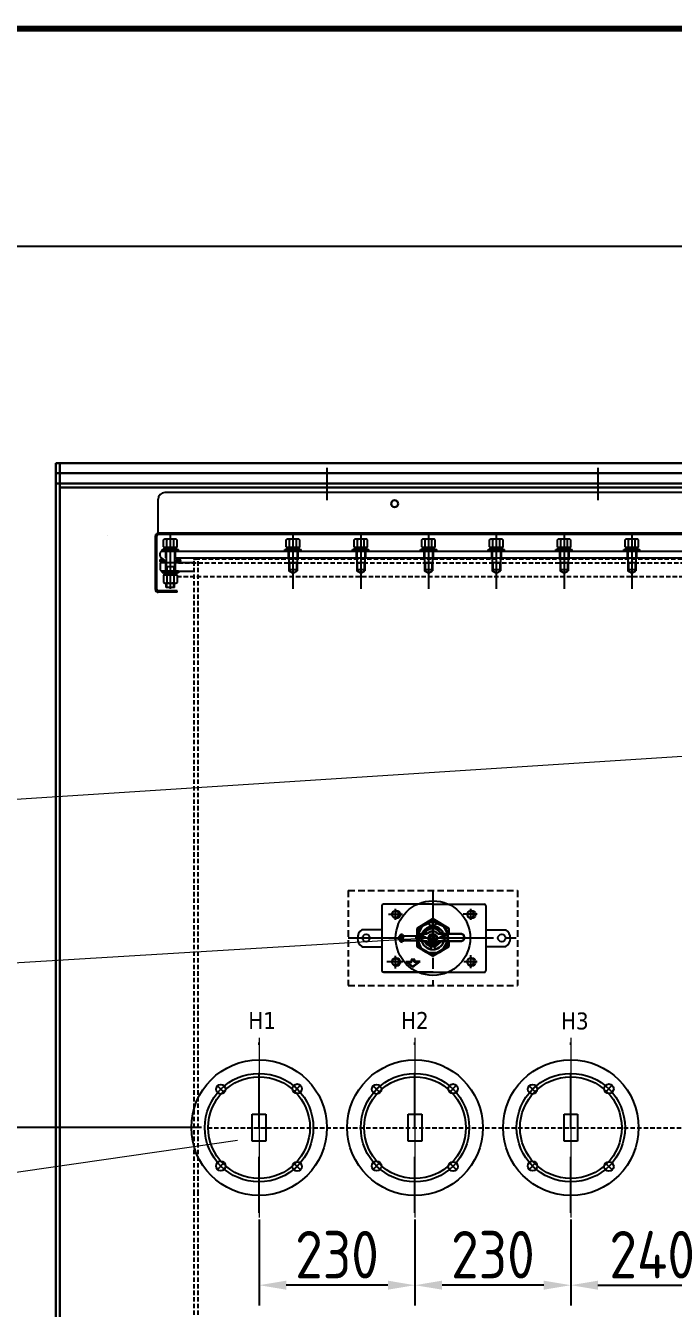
# Model space of a CAD drawing. Header units: millimetres. Extents: x 45841 to 102963, y -329287 to -163666.
# Drawn here: x 47617 to 48572, y -165800 to -163909 of the extents above; entities that cross this region are included whole.
import ezdxf
from ezdxf.enums import TextEntityAlignment as Align

# ---------------------------------------------------------------- set-up
doc = ezdxf.new("R2010")
doc.units = ezdxf.units.MM
doc.header["$LTSCALE"] = 13
for name, pattern in [('4 点画线', [9, 6.25, -1.25, 0.25, -1.25]), ('CENTER', [50.8, 31.75, -6.35, 6.35, -6.35]), ('CENTER2', [1.125, 0.75, -0.125, 0.125, -0.125]), ('CENTERX2', [101.6, 63.5, -12.7, 12.7, -12.7]), ('DASHED', [0.75, 0.5, -0.25]), ('HIDDEN', [9.525, 6.35, -3.175])]:
    doc.linetypes.add(name, pattern=pattern)
doc.layers.get('0').update_dxf_attribs({"color": 1, "linetype": 'CENTER'})
for name, color, linetype in [('1', 4, 'Continuous'), ('10', 1, 'Continuous'), ('2', 3, 'Continuous'), ('3中心线层', 1, 'CENTER'), ('4', 2, 'HIDDEN'), ('4虚线层', 6, 'DASHED'), ('粗实线', 4, 'Continuous')]:
    doc.layers.add(name, color=color, linetype=linetype)
doc.layers.add('标注、文本', color=3, linetype='Continuous', lineweight=25)
doc.layers.add('铁心', color=3, linetype='Continuous', lineweight=0)
doc.styles.get("Standard").update_dxf_attribs({"font": 'gbenor.shx', "bigfont": 'gbcbig.shx'})
doc.styles.add('Tahoma$001', font='tahoma.ttf', dxfattribs={"height": 2.159784})
doc.dimstyles.new('1-15', dxfattribs={"dimscale": 20, "dimtxt": 3.5, "dimasz": 2, "dimexe": 1.5, "dimexo": 0.5, "dimgap": 0.5, "dimtad": 1, "dimtoh": 1, "dimdec": 1, "dimdsep": 46, "dimtxsty": 'Standard', "dimcen": 2.5, "dimclrd": 3, "dimclre": 3, "dimclrt": 3, "dimadec": 0, "dimazin": 2, "dimtfac": 1, "dimtdec": 1, "dimtmove": 0, "dimatfit": 2, "dimfxl": 1, "dimarcsym": 0})

# ---------------------------------------------------------------- blocks, each defined once
blk = doc.blocks.new('A$C4F5479C4')
at = {"layer": '1', "color": 1, "linetype": 'CENTERX2', "lineweight": -3, "ltscale": 0.1}
for p, q in [((125, 140), (125, 0)), ((59.5, 105), (80.2, 105)), ((69.5, 113.2), (69.5, 96.5)), ((190.5, 105), (169.8, 105)), ((180.5, 113.2), (180.5, 96.5)), ((0, 70), (250, 70)), ((69.5, 43.9), (69.5, 24.8)), ((180.5, 44.6), (180.5, 25.4)), ((80.9, 35), (57.2, 35)), ((190.5, 35), (170.7, 35))]:
    blk.add_line(p, q, dxfattribs=at)
at = {"layer": '4虚线层', "ltscale": 1.5}
for p, q in [((0, 140), (250, 140)), ((0, 140), (0, 0)), ((250, 140), (250, 0)), ((0, 0), (250, 0))]:
    blk.add_line(p, q, dxfattribs=at)
at = {"layer": '粗实线'}
for centre in [(69.5, 105), (180.5, 105), (69.5, 35), (180.5, 35)]:
    blk.add_circle(centre, 5, dxfattribs=at)
at = {"layer": '粗实线', "lineweight": 30}
for centre, radius, start, end in [((125, 70), 17, 282.156, 257.844), ((125, 53.8), 3.6, 353.922, 186.078)]:
    blk.add_arc(centre, radius, start, end, dxfattribs=at)
blk = doc.blocks.new('A$C2BB2005C')
at = {"linetype": 'ByBlock'}
for p, q in [((112, 100), (37.9, 100)), ((112, 100), (38.9, 100)), ((111.1, 100), (188.5, 100)), ((111.1, 100), (188.5, 100)), ((111.1, 100), (188.5, 100)), ((111.1, 100), (188.5, 100)), ((111.1, 100), (188.5, 100)), ((111.1, 100), (188.5, 100)), ((111.1, 100), (188.5, 100)), ((111.1, 100), (186.9, 100)), ((66.8, 53.4), (95.8, 53.4)), ((66.8, 46.8), (96, 46.8)), ((98, 52.8), (109.4, 46.4)), ((98.1, 46.2), (109.4, 39.9)), ((125, 52.8), (113.6, 46.4)), ((124.9, 46.2), (113.6, 39.9)), ((132.8, 46.8), (127, 46.8)), ((132.8, 53.4), (127.2, 53.4)), ((112, 0), (37.9, 0)), ((112, 0), (37.9, 0)), ((38.9, 0), (186.9, 0)), ((111.1, 0), (188.5, 0)), ((111.1, 0), (188.5, 0)), ((111.1, 0), (188.5, 0)), ((111.1, 0), (188.5, 0)), ((111.1, 0), (188.5, 0)), ((111.1, 0), (188.5, 0)), ((111.1, 0), (188.5, 0))]:
    blk.add_line(p, q, dxfattribs=at)
at = {"color": 0, "linetype": 'ByBlock', "lineweight": 35}
for p, q in [((66.8, 53.4), (61.3, 50)), ((61.3, 50), (66.8, 46.7)), ((66.8, 55.5), (66.8, 44.5))]:
    blk.add_line(p, q, dxfattribs=at)
at = {"color": 4, "linetype": 'ByBlock'}
for p, q in [((82, 7.3), (71.5, 15.7)), ((71.5, 15.7), (79.4, 15.7)), ((82, 8.4), (73.9, 14.9)), ((73.9, 14.9), (80.2, 14.9)), ((84.7, 18.4), (79.4, 18.4)), ((79.4, 18.4), (79.4, 15.7)), ((80.2, 17.8), (82, 17.8)), ((80.2, 14.9), (80.2, 17.8)), ((83.9, 17.8), (82, 17.8)), ((82, 7.3), (92.5, 15.7)), ((82, 8.4), (90.1, 14.9)), ((83.9, 14.9), (83.9, 17.8)), ((90.1, 14.9), (83.9, 14.9)), ((84.7, 15.7), (84.7, 18.4)), ((92.5, 15.7), (84.7, 15.7))]:
    blk.add_line(p, q, dxfattribs=at)
at = {"color": 0, "linetype": 'ByBlock', "lineweight": 35}
blk.add_circle((111.4, 50), 6, dxfattribs=at)
for centre, start, end in [((38.9, 97), 90, 180), ((186.9, 97), 0, 90), ((38.9, 3), 180, 270), ((186.9, 3), 270, 0)]:
    blk.add_arc(centre, 3, start, end)
at = {"linetype": 'ByBlock'}
for centre, radius, start, end in [((111.4, 50), 23.1, 188.0659, 171.6429), ((111.4, 50), 16.7, 11.6382, 168.3618), ((91.5, 50), 3.99, 123.989, 235.6772), ((111.4, 50), 16.7, 191.2301, 348.7699), ((95.8, 49), 4.33, 60.5732, 90), ((96, 42.4), 4.33, 60.5732, 90), ((111.5, 50.1), 4.33, 240.5732, 299.4268), ((111.5, 43.6), 4.33, 240.5732, 299.4268), ((127, 42.4), 4.33, 90, 119.4268), ((127.2, 49), 4.33, 90, 119.4268), ((130.5, 50), 3.99, 304.3228, 56.011)]:
    blk.add_arc(centre, radius, start, end, dxfattribs=at)
at = {"color": 0, "linetype": 'ByBlock', "lineweight": 35}
blk.add_arc((66.8, 50), 5.5, 90, 270, dxfattribs=at)
at = {"layer": '10', "color": 0, "linetype": 'ByBlock'}
for p, q in [((35.9, 97), (35.9, 3)), ((189.9, 3), (189.9, 97)), ((35.9, 62.5), (6.5, 62.5)), ((33, 62.5), (6.5, 62.5)), ((189.9, 62.5), (219.3, 62.5)), ((6.5, 37.5), (33, 37.5)), ((9.4, 37.5), (35.9, 37.5)), ((219.3, 37.5), (189.9, 37.5))]:
    blk.add_line(p, q, dxfattribs=at)
for centre, radius in [((57.4, 85), 6), ((168.4, 85), 6), ((12.9, 50.3), 5.5), ((213, 50.3), 5.5), ((57.4, 15), 6), ((168.4, 15), 6)]:
    blk.add_circle(centre, radius, dxfattribs=at)
for centre, start, end in [((15.2, 50), 124.8896, 235.1104), ((15.2, 50), 124.8896, 235.1104), ((210.6, 50), 304.8896, 55.1104)]:
    blk.add_arc(centre, 15.2, start, end, dxfattribs=at)
blk = doc.blocks.new('*D1741')
at = {"layer": 'Defpoints', "color": 0, "transparency": 16777216}
for p in [(47886, -165533.5), (47384.5, -166853.5), (47886, -166853.5)]:
    blk.add_point(p, dxfattribs=at)
at = {"layer": '标注、文本', "color": 3, "lineweight": -2, "transparency": 16777216}
for p, q in [((47876, -165533.5), (47354.5, -165533.5)), ((47384.5, -165573.5), (47384.5, -166813.5)), ((47876, -166853.5), (47354.5, -166853.5))]:
    blk.add_line(p, q, dxfattribs=at)
at = {"layer": '标注、文本', "color": 3, "transparency": 16777216}
for points in [[(47377.8, -165573.5), (47391.1, -165573.5), (47384.5, -165533.5)], [(47377.8, -166813.5), (47391.1, -166813.5), (47384.5, -166853.5)]]:
    blk.add_solid(points, dxfattribs=at)
at = {"layer": '标注、文本', "color": 3, "transparency": 16777216, "insert": (47339.5, -166193.5), "char_height": 70, "attachment_point": 5, "rotation": 90}
blk.add_mtext('1320', dxfattribs=at)
blk = doc.blocks.new('*D1745')
at = {"layer": 'Defpoints', "color": 0, "transparency": 16777216}
for p in [(48421, -165659.1), (48661, -165659.1), (48661, -165765.8)]:
    blk.add_point(p, dxfattribs=at)
at = {"layer": '标注、文本', "color": 3, "lineweight": -2, "transparency": 16777216}
for p, q in [((48421, -165669.1), (48421, -165795.8)), ((48661, -165669.1), (48661, -165795.8)), ((48461, -165765.8), (48621, -165765.8))]:
    blk.add_line(p, q, dxfattribs=at)
at = {"layer": '标注、文本', "color": 3, "transparency": 16777216}
for points in [[(48461, -165759.1), (48461, -165772.4), (48421, -165765.8)], [(48621, -165759.1), (48621, -165772.4), (48661, -165765.8)]]:
    blk.add_solid(points, dxfattribs=at)
at = {"layer": '标注、文本', "color": 3, "transparency": 16777216, "insert": (48541, -165720.8), "char_height": 70, "attachment_point": 5}
blk.add_mtext('240', dxfattribs=at)
blk = doc.blocks.new('*D1746')
at = {"layer": 'Defpoints', "color": 0, "transparency": 16777216}
for p in [(48191, -165659.1), (48421, -165659.1), (48191, -165765.8)]:
    blk.add_point(p, dxfattribs=at)
at = {"layer": '标注、文本', "color": 3, "lineweight": -2, "transparency": 16777216}
for p, q in [((48191, -165669.1), (48191, -165795.8)), ((48421, -165669.1), (48421, -165795.8)), ((48381, -165765.8), (48231, -165765.8))]:
    blk.add_line(p, q, dxfattribs=at)
at = {"layer": '标注、文本', "color": 3, "transparency": 16777216}
for points in [[(48231, -165759.1), (48231, -165772.4), (48191, -165765.8)], [(48381, -165759.1), (48381, -165772.4), (48421, -165765.8)]]:
    blk.add_solid(points, dxfattribs=at)
at = {"layer": '标注、文本', "color": 3, "transparency": 16777216, "insert": (48306, -165720.8), "char_height": 70, "attachment_point": 5}
blk.add_mtext('230', dxfattribs=at)
blk = doc.blocks.new('*D1747')
at = {"layer": 'Defpoints', "color": 0, "transparency": 16777216}
for p in [(47961, -165659.1), (48191, -165659.1), (47961, -165765.8)]:
    blk.add_point(p, dxfattribs=at)
at = {"layer": '标注、文本', "color": 3, "lineweight": -2, "transparency": 16777216}
for p, q in [((47961, -165669.1), (47961, -165795.8)), ((48191, -165669.1), (48191, -165795.8)), ((48151, -165765.8), (48001, -165765.8))]:
    blk.add_line(p, q, dxfattribs=at)
at = {"layer": '标注、文本', "color": 3, "transparency": 16777216}
for points in [[(48001, -165759.1), (48001, -165772.4), (47961, -165765.8)], [(48151, -165759.1), (48151, -165772.4), (48191, -165765.8)]]:
    blk.add_solid(points, dxfattribs=at)
at = {"layer": '标注、文本', "color": 3, "transparency": 16777216, "insert": (48076, -165720.8), "char_height": 70, "attachment_point": 5}
blk.add_mtext('230', dxfattribs=at)

msp = doc.modelspace()

# ---------------------------------------------------------------- linework, layer by layer
at = {"color": 4, "linetype": 'Continuous'}
for p, q in [((47951.032, -165513.491), (47971.032, -165513.491)), ((47951.032, -165553.491), (47951.032, -165513.491)), ((47971.032, -165513.491), (47971.032, -165553.491)), ((48181.032, -165513.491), (48201.032, -165513.491)), ((48181.032, -165553.491), (48181.032, -165513.491)), ((48201.032, -165513.491), (48201.032, -165553.491)), ((48411.032, -165513.491), (48431.032, -165513.491)), ((48411.032, -165553.491), (48411.032, -165513.491)), ((48431.032, -165513.491), (48431.032, -165553.491)), ((47971.032, -165553.491), (47951.032, -165553.491)), ((48201.032, -165553.491), (48181.032, -165553.491)), ((48431.032, -165553.491), (48411.032, -165553.491))]:
    msp.add_line(p, q, dxfattribs=at)
for centre, radius in [((47961.032, -165533.491), 100), ((48191.032, -165533.491), 100), ((48421.032, -165533.491), 100), ((47961.032, -165533.491), 80), ((47961.032, -165533.491), 75), ((48191.032, -165533.491), 80), ((48191.032, -165533.491), 75), ((48421.032, -165533.491), 80), ((48421.032, -165533.491), 75), ((47904.464, -165476.922), 7), ((48017.211, -165476.097), 7), ((48134.464, -165476.922), 7), ((48247.211, -165476.097), 7), ((48364.464, -165476.922), 7), ((48477.211, -165476.097), 7), ((47904.464, -165590.059), 7), ((48017.211, -165590.885), 7), ((48134.464, -165590.059), 7), ((48247.211, -165590.885), 7), ((48364.464, -165590.059), 7), ((48477.211, -165590.885), 7)]:
    msp.add_circle(centre, radius, dxfattribs=at)
at = {"layer": '1'}
for p, q in [((47820.107, -164666.625), (47821.437, -164665.858)), ((47820.107, -164677.29), (47820.107, -164666.625)), ((47838.628, -164665.858), (47821.437, -164665.858)), ((47825.07, -164677.29), (47825.07, -164666.625)), ((47834.995, -164677.29), (47834.995, -164666.625)), ((47839.957, -164666.625), (47838.628, -164665.858)), ((47839.957, -164677.29), (47839.957, -164666.625)), ((48001.107, -164666.625), (48002.437, -164665.858)), ((48001.107, -164677.29), (48001.107, -164666.625)), ((48019.628, -164665.858), (48002.437, -164665.858)), ((48006.07, -164677.29), (48006.07, -164666.625)), ((48015.995, -164677.29), (48015.995, -164666.625)), ((48020.957, -164666.625), (48019.628, -164665.858)), ((48020.957, -164677.29), (48020.957, -164666.625)), ((48101.107, -164666.625), (48102.437, -164665.858)), ((48101.107, -164677.29), (48101.107, -164666.625)), ((48119.628, -164665.858), (48102.437, -164665.858)), ((48106.07, -164677.29), (48106.07, -164666.625)), ((48115.995, -164677.29), (48115.995, -164666.625)), ((48120.957, -164666.625), (48119.628, -164665.858)), ((48120.957, -164677.29), (48120.957, -164666.625)), ((48201.107, -164666.625), (48202.437, -164665.858)), ((48201.107, -164677.29), (48201.107, -164666.625)), ((48219.628, -164665.858), (48202.437, -164665.858)), ((48206.07, -164677.29), (48206.07, -164666.625)), ((48215.995, -164677.29), (48215.995, -164666.625)), ((48220.957, -164666.625), (48219.628, -164665.858)), ((48220.957, -164677.29), (48220.957, -164666.625)), ((48301.107, -164666.625), (48302.437, -164665.858)), ((48301.107, -164677.29), (48301.107, -164666.625)), ((48319.628, -164665.858), (48302.437, -164665.858)), ((48306.07, -164677.29), (48306.07, -164666.625)), ((48315.995, -164677.29), (48315.995, -164666.625)), ((48320.957, -164666.625), (48319.628, -164665.858)), ((48320.957, -164677.29), (48320.957, -164666.625)), ((48401.107, -164666.625), (48402.437, -164665.858)), ((48401.107, -164677.29), (48401.107, -164666.625)), ((48419.628, -164665.858), (48402.437, -164665.858)), ((48406.07, -164677.29), (48406.07, -164666.625)), ((48415.995, -164677.29), (48415.995, -164666.625)), ((48420.957, -164666.625), (48419.628, -164665.858)), ((48420.957, -164677.29), (48420.957, -164666.625)), ((48501.107, -164666.625), (48502.437, -164665.858)), ((48501.107, -164677.29), (48501.107, -164666.625)), ((48519.628, -164665.858), (48502.437, -164665.858)), ((48506.07, -164677.29), (48506.07, -164666.625)), ((48515.995, -164677.29), (48515.995, -164666.625)), ((48520.957, -164666.625), (48519.628, -164665.858)), ((48520.957, -164677.29), (48520.957, -164666.625)), ((47818.032, -164683.558), (47818.032, -164681.058)), ((47818.032, -164681.058), (47842.032, -164681.058)), ((47818.032, -164683.558), (47842.032, -164683.558)), ((47820.107, -164677.29), (47821.437, -164678.058)), ((47821.032, -164681.058), (47821.032, -164678.058)), ((47821.032, -164678.058), (47839.032, -164678.058)), ((47821.032, -164681.058), (47839.032, -164681.058)), ((47838.628, -164678.058), (47821.437, -164678.058)), ((47824.032, -164681.276), (47824.032, -164706.776)), ((47830.032, -164681.058), (47828.332, -164678.058)), ((47831.732, -164681.058), (47830.032, -164678.058)), ((47836.032, -164681.276), (47836.032, -164706.776)), ((47839.957, -164677.29), (47838.628, -164678.058)), ((47839.032, -164681.058), (47839.032, -164678.058)), ((47842.032, -164683.558), (47842.032, -164681.058)), ((47999.032, -164683.558), (47999.032, -164681.058)), ((47999.032, -164681.058), (48023.032, -164681.058)), ((47999.032, -164683.558), (48023.032, -164683.558)), ((48001.107, -164677.29), (48002.437, -164678.058)), ((48002.032, -164681.058), (48002.032, -164678.058)), ((48002.032, -164678.058), (48020.032, -164678.058)), ((48002.032, -164681.058), (48020.032, -164681.058)), ((48019.628, -164678.058), (48002.437, -164678.058)), ((48005.032, -164681.276), (48005.032, -164706.776)), ((48011.032, -164681.058), (48009.332, -164678.058)), ((48012.732, -164681.058), (48011.032, -164678.058)), ((48017.032, -164681.276), (48017.032, -164706.776)), ((48020.957, -164677.29), (48019.628, -164678.058)), ((48020.032, -164681.058), (48020.032, -164678.058)), ((48023.032, -164683.558), (48023.032, -164681.058)), ((48099.032, -164683.558), (48099.032, -164681.058)), ((48099.032, -164681.058), (48123.032, -164681.058)), ((48099.032, -164683.558), (48123.032, -164683.558)), ((48101.107, -164677.29), (48102.437, -164678.058)), ((48102.032, -164681.058), (48102.032, -164678.058)), ((48102.032, -164678.058), (48120.032, -164678.058)), ((48102.032, -164681.058), (48120.032, -164681.058)), ((48119.628, -164678.058), (48102.437, -164678.058)), ((48105.032, -164681.276), (48105.032, -164706.776)), ((48111.032, -164681.058), (48109.332, -164678.058)), ((48112.732, -164681.058), (48111.032, -164678.058)), ((48117.032, -164681.276), (48117.032, -164706.776)), ((48120.957, -164677.29), (48119.628, -164678.058)), ((48120.032, -164681.058), (48120.032, -164678.058)), ((48123.032, -164683.558), (48123.032, -164681.058)), ((48199.032, -164683.558), (48199.032, -164681.058)), ((48199.032, -164681.058), (48223.032, -164681.058)), ((48199.032, -164683.558), (48223.032, -164683.558)), ((48201.107, -164677.29), (48202.437, -164678.058)), ((48202.032, -164681.058), (48202.032, -164678.058)), ((48202.032, -164678.058), (48220.032, -164678.058)), ((48202.032, -164681.058), (48220.032, -164681.058)), ((48219.628, -164678.058), (48202.437, -164678.058)), ((48205.032, -164681.276), (48205.032, -164706.776)), ((48211.032, -164681.058), (48209.332, -164678.058)), ((48212.732, -164681.058), (48211.032, -164678.058)), ((48217.032, -164681.276), (48217.032, -164706.776)), ((48220.957, -164677.29), (48219.628, -164678.058)), ((48220.032, -164681.058), (48220.032, -164678.058)), ((48223.032, -164683.558), (48223.032, -164681.058)), ((48299.032, -164683.558), (48299.032, -164681.058)), ((48299.032, -164681.058), (48323.032, -164681.058)), ((48299.032, -164683.558), (48323.032, -164683.558)), ((48301.107, -164677.29), (48302.437, -164678.058)), ((48302.032, -164681.058), (48302.032, -164678.058)), ((48302.032, -164678.058), (48320.032, -164678.058)), ((48302.032, -164681.058), (48320.032, -164681.058)), ((48319.628, -164678.058), (48302.437, -164678.058)), ((48305.032, -164681.276), (48305.032, -164706.776)), ((48311.032, -164681.058), (48309.332, -164678.058)), ((48312.732, -164681.058), (48311.032, -164678.058)), ((48317.032, -164681.276), (48317.032, -164706.776)), ((48320.957, -164677.29), (48319.628, -164678.058)), ((48320.032, -164681.058), (48320.032, -164678.058)), ((48323.032, -164683.558), (48323.032, -164681.058)), ((48399.032, -164683.558), (48399.032, -164681.058)), ((48399.032, -164681.058), (48423.032, -164681.058)), ((48399.032, -164683.558), (48423.032, -164683.558)), ((48401.107, -164677.29), (48402.437, -164678.058)), ((48402.032, -164681.058), (48402.032, -164678.058)), ((48402.032, -164678.058), (48420.032, -164678.058)), ((48402.032, -164681.058), (48420.032, -164681.058)), ((48419.628, -164678.058), (48402.437, -164678.058)), ((48405.032, -164681.276), (48405.032, -164706.776)), ((48411.032, -164681.058), (48409.332, -164678.058)), ((48412.732, -164681.058), (48411.032, -164678.058)), ((48417.032, -164681.276), (48417.032, -164706.776)), ((48420.957, -164677.29), (48419.628, -164678.058)), ((48420.032, -164681.058), (48420.032, -164678.058)), ((48423.032, -164683.558), (48423.032, -164681.058)), ((48499.032, -164683.558), (48499.032, -164681.058)), ((48499.032, -164681.058), (48523.032, -164681.058)), ((48499.032, -164683.558), (48523.032, -164683.558)), ((48501.107, -164677.29), (48502.437, -164678.058)), ((48502.032, -164681.058), (48502.032, -164678.058)), ((48502.032, -164678.058), (48520.032, -164678.058)), ((48502.032, -164681.058), (48520.032, -164681.058)), ((48519.628, -164678.058), (48502.437, -164678.058)), ((48505.032, -164681.276), (48505.032, -164706.776)), ((48511.032, -164681.058), (48509.332, -164678.058)), ((48512.732, -164681.058), (48511.032, -164678.058)), ((48517.032, -164681.276), (48517.032, -164706.776)), ((48520.957, -164677.29), (48519.628, -164678.058)), ((48520.032, -164681.058), (48520.032, -164678.058)), ((48523.032, -164683.558), (48523.032, -164681.058)), ((47836.032, -164706.776), (47824.032, -164706.776)), ((47824.032, -164706.776), (47824.032, -164712.776)), ((47836.032, -164706.776), (47836.032, -164712.776)), ((48017.032, -164700.776), (48005.032, -164700.776)), ((48005.032, -164706.776), (48005.032, -164712.312)), ((48017.032, -164706.776), (48017.032, -164712.312)), ((48117.032, -164700.776), (48105.032, -164700.776)), ((48105.032, -164706.776), (48105.032, -164712.312)), ((48117.032, -164706.776), (48117.032, -164712.312)), ((48217.032, -164700.776), (48205.032, -164700.776)), ((48205.032, -164706.776), (48205.032, -164712.312)), ((48217.032, -164706.776), (48217.032, -164712.312)), ((48317.032, -164700.776), (48305.032, -164700.776)), ((48305.032, -164706.776), (48305.032, -164712.312)), ((48317.032, -164706.776), (48317.032, -164712.312)), ((48417.032, -164700.776), (48405.032, -164700.776)), ((48405.032, -164706.776), (48405.032, -164712.312)), ((48417.032, -164706.776), (48417.032, -164712.312)), ((48517.032, -164700.776), (48505.032, -164700.776)), ((48505.032, -164706.776), (48505.032, -164712.312)), ((48517.032, -164706.776), (48517.032, -164712.312)), ((47842.032, -164712.776), (47818.032, -164712.776)), ((47818.032, -164712.776), (47818.032, -164715.276)), ((47842.032, -164715.276), (47818.032, -164715.276)), ((47820.107, -164719.043), (47821.437, -164718.276)), ((47820.107, -164719.043), (47820.107, -164729.708)), ((47839.032, -164715.276), (47821.032, -164715.276)), ((47821.032, -164715.276), (47821.032, -164718.276)), ((47839.032, -164718.276), (47821.032, -164718.276)), ((47821.437, -164718.276), (47838.628, -164718.276)), ((47825.07, -164719.043), (47825.07, -164729.708)), ((47828.332, -164715.276), (47830.032, -164718.276)), ((47830.032, -164715.276), (47831.732, -164718.276)), ((47834.995, -164719.043), (47834.995, -164729.708)), ((47839.957, -164719.043), (47838.628, -164718.276)), ((47839.032, -164715.276), (47839.032, -164718.276)), ((47839.957, -164719.043), (47839.957, -164729.708)), ((47842.032, -164712.776), (47842.032, -164715.276)), ((47820.107, -164729.708), (47821.437, -164730.476)), ((47821.437, -164730.476), (47838.628, -164730.476)), ((47824.032, -164737.217), (47824.032, -164730.476)), ((47836.032, -164737.217), (47824.032, -164737.217)), ((47836.032, -164737.217), (47836.032, -164730.476)), ((47839.957, -164729.708), (47838.628, -164730.476))]:
    msp.add_line(p, q, dxfattribs=at)
at = {"layer": '1', "color": 1, "linetype": 'CENTERX2', "lineweight": -3, "ltscale": 0.1}
for p, q in [((47830.032, -164681.119), (47830.032, -164724.386)), ((47822.217, -164697.558), (47813.848, -164697.558)), ((47818.032, -164700.796), (47818.032, -164694.319)), ((47846.217, -164697.558), (47837.848, -164697.558)), ((47842.032, -164700.796), (47842.032, -164694.319))]:
    msp.add_line(p, q, dxfattribs=at)
at = {"layer": '1', "const_width": 8.634}
msp.add_lwpolyline([(46482.218, -170721.222), (55954.538, -170721.222), (55954.538, -163912.992), (46482.218, -163912.992), (46482.218, -170721.222)], dxfattribs=at)
at = {"layer": '1'}
for centre, radius, start, end in [((47822.643, -164670.426), 4.569, 57.914436, 123.704561), ((47830.032, -164683.858), 18, 73.996597, 106.003403), ((47837.422, -164670.426), 4.569, 56.295439, 122.085564), ((48003.643, -164670.426), 4.569, 57.914436, 123.704561), ((48011.032, -164683.858), 18, 73.996597, 106.003403), ((48018.422, -164670.426), 4.569, 56.295439, 122.085564), ((48103.643, -164670.426), 4.569, 57.914436, 123.704561), ((48111.032, -164683.858), 18, 73.996597, 106.003403), ((48118.422, -164670.426), 4.569, 56.295439, 122.085564), ((48203.643, -164670.426), 4.569, 57.914436, 123.704561), ((48211.032, -164683.858), 18, 73.996597, 106.003403), ((48218.422, -164670.426), 4.569, 56.295439, 122.085564), ((48303.643, -164670.426), 4.569, 57.914436, 123.704561), ((48311.032, -164683.858), 18, 73.996597, 106.003403), ((48318.422, -164670.426), 4.569, 56.295439, 122.085564), ((48403.643, -164670.426), 4.569, 57.914436, 123.704561), ((48411.032, -164683.858), 18, 73.996597, 106.003403), ((48418.422, -164670.426), 4.569, 56.295439, 122.085564), ((48503.643, -164670.426), 4.569, 57.914436, 123.704561), ((48511.032, -164683.858), 18, 73.996597, 106.003403), ((48518.422, -164670.426), 4.569, 56.295439, 122.085564), ((47822.643, -164673.489), 4.569, 236.295439, 302.558752), ((47830.032, -164660.058), 18, 253.996597, 286.003403), ((47837.422, -164673.489), 4.569, 237.914436, 303.704561), ((48003.643, -164673.489), 4.569, 236.295439, 302.558752), ((48011.032, -164660.058), 18, 253.996597, 286.003403), ((48018.422, -164673.489), 4.569, 237.914436, 303.704561), ((48103.643, -164673.489), 4.569, 236.295439, 302.558752), ((48111.032, -164660.058), 18, 253.996597, 286.003403), ((48118.422, -164673.489), 4.569, 237.914436, 303.704561), ((48203.643, -164673.489), 4.569, 236.295439, 302.558752), ((48211.032, -164660.058), 18, 253.996597, 286.003403), ((48218.422, -164673.489), 4.569, 237.914436, 303.704561), ((48303.643, -164673.489), 4.569, 236.295439, 302.558752), ((48311.032, -164660.058), 18, 253.996597, 286.003403), ((48318.422, -164673.489), 4.569, 237.914436, 303.704561), ((48403.643, -164673.489), 4.569, 236.295439, 302.558752), ((48411.032, -164660.058), 18, 253.996597, 286.003403), ((48418.422, -164673.489), 4.569, 237.914436, 303.704561), ((48503.643, -164673.489), 4.569, 236.295439, 302.558752), ((48511.032, -164660.058), 18, 253.996597, 286.003403), ((48518.422, -164673.489), 4.569, 237.914436, 303.704561), ((47822.643, -164722.844), 4.569, 57.914436, 123.704561), ((47830.032, -164736.276), 18, 73.996597, 106.003403), ((47837.422, -164722.844), 4.569, 56.295439, 122.558752), ((47822.643, -164725.907), 4.569, 236.295439, 302.085564), ((47830.032, -164712.476), 18, 253.996597, 286.003403), ((47837.422, -164725.907), 4.569, 237.914436, 303.704561)]:
    msp.add_arc(centre, radius, start, end, dxfattribs=at)
at = {"layer": '2'}
for p, q in [((46482.218, -164233.669), (48652.958, -164233.669)), ((47824.932, -164706.776), (47824.932, -164712.776)), ((47835.132, -164706.776), (47835.132, -164712.776)), ((48005.932, -164700.776), (48005.932, -164710.312)), ((48016.132, -164700.776), (48016.132, -164710.312)), ((48105.932, -164700.776), (48105.932, -164710.312)), ((48116.132, -164700.776), (48116.132, -164710.312)), ((48205.932, -164700.776), (48205.932, -164710.312)), ((48216.132, -164700.776), (48216.132, -164710.312)), ((48305.932, -164700.776), (48305.932, -164710.312)), ((48316.132, -164700.776), (48316.132, -164710.312)), ((48405.932, -164700.776), (48405.932, -164710.312)), ((48416.132, -164700.776), (48416.132, -164710.312)), ((48505.932, -164700.776), (48505.932, -164710.312)), ((48516.132, -164700.776), (48516.132, -164710.312)), ((47824.932, -164737.217), (47824.932, -164730.476)), ((47835.132, -164737.217), (47835.132, -164730.476))]:
    msp.add_line(p, q, dxfattribs=at)
at = {"layer": '3中心线层', "linetype": 'CENTER2', "lineweight": -3, "ltscale": 10}
for p, q in [((48061.032, -164560.644), (48061.032, -164608.44)), ((48461.032, -164560.644), (48461.032, -164608.44))]:
    msp.add_line(p, q, dxfattribs=at)
at = {"layer": '4'}
for p, q in [((47830.032, -164658.276), (47830.032, -164739.076)), ((48011.032, -164658.276), (48011.032, -164739.076)), ((48111.032, -164658.276), (48111.032, -164739.076)), ((48211.032, -164658.276), (48211.032, -164739.076)), ((48311.032, -164658.276), (48311.032, -164739.076)), ((48411.032, -164658.276), (48411.032, -164739.076)), ((48511.032, -164658.276), (48511.032, -164739.076))]:
    msp.add_line(p, q, dxfattribs=at)
at = {"layer": '4', "color": 1}
for p, q in [((47961.032, -165659.149), (47961.032, -165407.833)), ((48191.032, -165659.149), (48191.032, -165407.833)), ((48421.032, -165659.149), (48421.032, -165407.833)), ((47909.414, -165481.872), (47899.514, -165471.973)), ((48012.335, -165481.118), (48022.088, -165471.075)), ((48139.414, -165481.872), (48129.514, -165471.973)), ((48242.335, -165481.118), (48252.088, -165471.075)), ((48369.414, -165481.872), (48359.514, -165471.973)), ((48472.335, -165481.118), (48482.088, -165471.075)), ((47909.414, -165585.11), (47899.514, -165595.009)), ((48012.335, -165585.864), (48022.088, -165595.907)), ((48139.414, -165585.11), (48129.514, -165595.009)), ((48242.335, -165585.864), (48252.088, -165595.907)), ((48369.414, -165585.11), (48359.514, -165595.009)), ((48472.335, -165585.864), (48482.088, -165595.907))]:
    msp.add_line(p, q, dxfattribs=at)
at = {"layer": '4虚线层'}
for p, q in [((47842.032, -164700.776), (49467.032, -164700.776)), ((47865.032, -165631.21), (47865.032, -164693.558)), ((47867.032, -164694.776), (49415.032, -164694.776)), ((47871.032, -165631.21), (47871.032, -164693.558)), ((47839.957, -164720.776), (49417.032, -164720.776)), ((47885.032, -165533.526), (49437.032, -165533.526)), ((47865.032, -166745.526), (47865.032, -165631.21)), ((47871.032, -166745.526), (47871.032, -165631.21))]:
    msp.add_line(p, q, dxfattribs=at)
msp.add_arc((47867.032, -164696.776), 2, 90, 180, dxfattribs=at)
at = {"layer": '标注、文本', "color": 4, "lineweight": 30}
for p, q in [((47661.032, -166753.526), (47661.032, -164553.558)), ((47667.032, -166753.526), (47667.032, -164553.558))]:
    msp.add_line(p, q, dxfattribs=at)
at = {"layer": '标注、文本'}
for p, q in [((47812.032, -164657.052), (47812.032, -164607.052)), ((49500.032, -164597.052), (47822.032, -164597.052)), ((47738.032, -164661.052), (47738.032, -164661.052)), ((47808.032, -164740.035), (47808.032, -164661.052)), ((47810.032, -164740.035), (47810.032, -164661.052)), ((49510.032, -164657.052), (47812.032, -164657.052)), ((49510.032, -164659.052), (47812.032, -164659.052)), ((47815.032, -164690.558), (47815.032, -164686.558)), ((47815.032, -164690.558), (47815.032, -164686.558)), ((47823.032, -164683.558), (47823.032, -164693.558)), ((47837.032, -164683.558), (47837.032, -164693.558)), ((47842.032, -164683.558), (49504.032, -164683.558)), ((48004.032, -164683.558), (48004.032, -164693.558)), ((48018.032, -164683.558), (48018.032, -164693.558)), ((48104.032, -164683.558), (48104.032, -164693.558)), ((48118.032, -164683.558), (48118.032, -164693.558)), ((48204.032, -164683.558), (48204.032, -164693.558)), ((48218.032, -164683.558), (48218.032, -164693.558)), ((48304.032, -164683.558), (48304.032, -164693.558)), ((48318.032, -164683.558), (48318.032, -164693.558)), ((48404.032, -164683.558), (48404.032, -164693.558)), ((48418.032, -164683.558), (48418.032, -164693.558)), ((48504.032, -164683.558), (48504.032, -164693.558)), ((48518.032, -164683.558), (48518.032, -164693.558)), ((47865.032, -164700.776), (47815.032, -164700.776)), ((47865.032, -164700.776), (47815.032, -164700.776)), ((47815.032, -164700.776), (47815.032, -164709.776)), ((47823.032, -164700.776), (47823.032, -164712.776)), ((47837.032, -164693.558), (49504.032, -164693.558)), ((47837.032, -164700.776), (47837.032, -164712.776)), ((47818.032, -164712.776), (47865.032, -164712.776)), ((48011.032, -164715.776), (48005.032, -164712.312)), ((48011.032, -164715.776), (48005.032, -164712.312)), ((48011.032, -164715.776), (48005.032, -164712.312)), ((48011.032, -164715.776), (48005.032, -164712.312)), ((48011.032, -164715.776), (48005.032, -164712.312)), ((48011.032, -164715.776), (48005.032, -164712.312)), ((48011.032, -164715.776), (48005.032, -164712.312)), ((48011.032, -164715.776), (48005.032, -164712.312)), ((48005.932, -164710.312), (48016.132, -164710.312)), ((48011.032, -164715.776), (48017.032, -164712.312)), ((48011.032, -164715.776), (48017.032, -164712.312)), ((48011.032, -164715.776), (48017.032, -164712.312)), ((48011.032, -164715.776), (48017.032, -164712.312)), ((48011.032, -164715.776), (48017.032, -164712.312)), ((48011.032, -164715.776), (48017.032, -164712.312)), ((48011.032, -164715.776), (48017.032, -164712.312)), ((48011.032, -164715.776), (48017.032, -164712.312)), ((48011.032, -164715.776), (48011.032, -164715.776)), ((48111.032, -164715.776), (48105.032, -164712.312)), ((48111.032, -164715.776), (48105.032, -164712.312)), ((48111.032, -164715.776), (48105.032, -164712.312)), ((48111.032, -164715.776), (48105.032, -164712.312)), ((48111.032, -164715.776), (48105.032, -164712.312)), ((48111.032, -164715.776), (48105.032, -164712.312)), ((48111.032, -164715.776), (48105.032, -164712.312)), ((48111.032, -164715.776), (48105.032, -164712.312)), ((48105.932, -164710.312), (48116.132, -164710.312)), ((48111.032, -164715.776), (48117.032, -164712.312)), ((48111.032, -164715.776), (48117.032, -164712.312)), ((48111.032, -164715.776), (48117.032, -164712.312)), ((48111.032, -164715.776), (48117.032, -164712.312)), ((48111.032, -164715.776), (48117.032, -164712.312)), ((48111.032, -164715.776), (48117.032, -164712.312)), ((48111.032, -164715.776), (48117.032, -164712.312)), ((48111.032, -164715.776), (48117.032, -164712.312)), ((48111.032, -164715.776), (48111.032, -164715.776)), ((48211.032, -164715.776), (48205.032, -164712.312)), ((48211.032, -164715.776), (48205.032, -164712.312)), ((48211.032, -164715.776), (48205.032, -164712.312)), ((48211.032, -164715.776), (48205.032, -164712.312)), ((48211.032, -164715.776), (48205.032, -164712.312)), ((48211.032, -164715.776), (48205.032, -164712.312)), ((48211.032, -164715.776), (48205.032, -164712.312)), ((48211.032, -164715.776), (48205.032, -164712.312)), ((48205.932, -164710.312), (48216.132, -164710.312)), ((48211.032, -164715.776), (48217.032, -164712.312)), ((48211.032, -164715.776), (48217.032, -164712.312)), ((48211.032, -164715.776), (48217.032, -164712.312)), ((48211.032, -164715.776), (48217.032, -164712.312)), ((48211.032, -164715.776), (48217.032, -164712.312)), ((48211.032, -164715.776), (48217.032, -164712.312)), ((48211.032, -164715.776), (48217.032, -164712.312)), ((48211.032, -164715.776), (48217.032, -164712.312)), ((48211.032, -164715.776), (48211.032, -164715.776)), ((48311.032, -164715.776), (48305.032, -164712.312)), ((48311.032, -164715.776), (48305.032, -164712.312)), ((48311.032, -164715.776), (48305.032, -164712.312)), ((48311.032, -164715.776), (48305.032, -164712.312)), ((48311.032, -164715.776), (48305.032, -164712.312)), ((48311.032, -164715.776), (48305.032, -164712.312)), ((48311.032, -164715.776), (48305.032, -164712.312)), ((48311.032, -164715.776), (48305.032, -164712.312)), ((48305.932, -164710.312), (48316.132, -164710.312)), ((48311.032, -164715.776), (48317.032, -164712.312)), ((48311.032, -164715.776), (48317.032, -164712.312)), ((48311.032, -164715.776), (48317.032, -164712.312)), ((48311.032, -164715.776), (48317.032, -164712.312)), ((48311.032, -164715.776), (48317.032, -164712.312)), ((48311.032, -164715.776), (48317.032, -164712.312)), ((48311.032, -164715.776), (48317.032, -164712.312)), ((48311.032, -164715.776), (48317.032, -164712.312)), ((48311.032, -164715.776), (48311.032, -164715.776)), ((48411.032, -164715.776), (48405.032, -164712.312)), ((48411.032, -164715.776), (48405.032, -164712.312)), ((48411.032, -164715.776), (48405.032, -164712.312)), ((48411.032, -164715.776), (48405.032, -164712.312)), ((48411.032, -164715.776), (48405.032, -164712.312)), ((48411.032, -164715.776), (48405.032, -164712.312)), ((48411.032, -164715.776), (48405.032, -164712.312)), ((48411.032, -164715.776), (48405.032, -164712.312)), ((48405.932, -164710.312), (48416.132, -164710.312)), ((48411.032, -164715.776), (48417.032, -164712.312)), ((48411.032, -164715.776), (48417.032, -164712.312)), ((48411.032, -164715.776), (48417.032, -164712.312)), ((48411.032, -164715.776), (48417.032, -164712.312)), ((48411.032, -164715.776), (48417.032, -164712.312)), ((48411.032, -164715.776), (48417.032, -164712.312)), ((48411.032, -164715.776), (48417.032, -164712.312)), ((48411.032, -164715.776), (48417.032, -164712.312)), ((48411.032, -164715.776), (48411.032, -164715.776)), ((48511.032, -164715.776), (48505.032, -164712.312)), ((48511.032, -164715.776), (48505.032, -164712.312)), ((48511.032, -164715.776), (48505.032, -164712.312)), ((48511.032, -164715.776), (48505.032, -164712.312)), ((48511.032, -164715.776), (48505.032, -164712.312)), ((48511.032, -164715.776), (48505.032, -164712.312)), ((48511.032, -164715.776), (48505.032, -164712.312)), ((48511.032, -164715.776), (48505.032, -164712.312)), ((48505.932, -164710.312), (48516.132, -164710.312)), ((48511.032, -164715.776), (48517.032, -164712.312)), ((48511.032, -164715.776), (48517.032, -164712.312)), ((48511.032, -164715.776), (48517.032, -164712.312)), ((48511.032, -164715.776), (48517.032, -164712.312)), ((48511.032, -164715.776), (48517.032, -164712.312)), ((48511.032, -164715.776), (48517.032, -164712.312)), ((48511.032, -164715.776), (48517.032, -164712.312)), ((48511.032, -164715.776), (48517.032, -164712.312)), ((48511.032, -164715.776), (48511.032, -164715.776)), ((47840.029, -164742.035), (47812.032, -164742.035)), ((47840.029, -164744.035), (47812.032, -164744.035)), ((47840.029, -164744.035), (47840.029, -164742.035))]:
    msp.add_line(p, q, dxfattribs=at)
at = {"layer": '标注、文本', "color": 1, "linetype": '4 点画线', "lineweight": 20}
for p, q in [((47961.032, -165400.991), (47961.032, -165665.991)), ((48191.032, -165400.991), (48191.032, -165665.991)), ((48421.032, -165400.991), (48421.032, -165665.991))]:
    msp.add_line(p, q, dxfattribs=at)
at = {"layer": '标注、文本'}
for centre, radius in [((47818.032, -164697.558), 3), ((47842.032, -164697.558), 3), ((48217.526, -165254.03), 55)]:
    msp.add_circle(centre, radius, dxfattribs=at)
for centre, radius, start, end in [((47822.032, -164607.052), 10, 90, 180), ((47812.032, -164661.052), 4, 90, 180), ((47812.032, -164661.052), 2, 90, 180), ((47818.032, -164686.558), 3, 90, 180), ((47818.032, -164686.558), 3, 90, 180), ((47818.032, -164690.558), 3, 180, 270), ((47818.032, -164690.558), 3, 180, 270), ((47818.032, -164709.776), 3, 180, 270), ((47812.032, -164740.035), 4, 180, 270), ((47812.032, -164740.035), 2, 180, 270)]:
    msp.add_arc(centre, radius, start, end, dxfattribs=at)
at = {"layer": '粗实线', "lineweight": 30}
for p, q in [((49661.032, -164553.558), (47661.032, -164553.558)), ((49661.032, -164568.558), (47661.032, -164568.558)), ((49661.032, -164583.558), (47661.032, -164583.558)), ((49661.032, -164589.558), (47667.032, -164589.558))]:
    msp.add_line(p, q, dxfattribs=at)
for points in [[(48217.451, -165253.817), (48217.451, -165225.726), (48194.043, -165239.771)], [(48211.209, -165231.969), (48201.846, -165236.65), (48195.603, -165247.574), (48195.603, -165258.498), (48200.285, -165269.422), (48206.527, -165272.544)], [(48239.299, -165247.574), (48234.618, -165236.65), (48223.694, -165230.408), (48211.209, -165230.408), (48200.285, -165236.65), (48197.164, -165241.332)], [(48211.209, -165231.969), (48212.77, -165235.09), (48217.451, -165236.65), (48220.573, -165235.09), (48222.133, -165231.969)], [(48217.451, -165225.726), (48240.86, -165239.771), (48240.86, -165247.574)], [(48228.375, -165272.544), (48233.057, -165269.422), (48239.299, -165258.498), (48239.299, -165247.574), (48233.057, -165236.65), (48222.133, -165231.969)], [(48240.86, -165266.301), (48217.451, -165280.346), (48194.043, -165266.301), (48194.043, -165239.771)], [(48200.285, -165247.574), (48197.164, -165249.135), (48195.603, -165253.817), (48197.164, -165256.938), (48200.285, -165258.498)], [(48229.936, -165247.574), (48225.254, -165242.893), (48220.573, -165239.771), (48214.33, -165239.771), (48208.088, -165242.893), (48204.967, -165247.574)], [(48225.254, -165247.574), (48220.573, -165244.453), (48214.33, -165244.453), (48208.088, -165247.574)], [(48259.587, -165258.498), (48262.708, -165256.938), (48264.269, -165253.817), (48262.708, -165249.135), (48259.587, -165247.574)], [(48197.164, -165264.741), (48200.285, -165269.422), (48211.209, -165275.665), (48223.694, -165275.665), (48234.618, -165269.422), (48239.299, -165258.498)], [(48204.967, -165258.498), (48208.088, -165263.18), (48214.33, -165266.301), (48220.573, -165266.301), (48225.254, -165263.18), (48229.936, -165258.498)], [(48208.088, -165258.498), (48214.33, -165261.62), (48220.573, -165261.62), (48225.254, -165258.498)], [(48240.86, -165258.498), (48240.86, -165266.301)]]:
    msp.add_lwpolyline(points, dxfattribs=at)
msp.add_lwpolyline([(48220.573, -165253.817), (48219.012, -165250.696), (48217.451, -165249.135), (48214.33, -165250.696), (48212.77, -165253.817), (48214.33, -165255.377), (48217.451, -165256.938), (48219.012, -165255.377)], close=True, dxfattribs=at)
msp.add_circle((48161.032, -164613.537), 5, dxfattribs=at)
for points in [[(48200.285, -165247.574), (48200.285, -165247.574), (48208.088, -165247.574), (48208.088, -165247.574)], [(48225.254, -165247.574), (48225.254, -165247.574), (48259.587, -165247.574), (48259.587, -165247.574)], [(48200.285, -165258.498), (48200.285, -165258.498), (48208.088, -165258.498), (48208.088, -165258.498)], [(48225.254, -165258.498), (48225.254, -165258.498), (48259.587, -165258.498), (48259.587, -165258.498)]]:
    msp.add_open_spline(points, degree=3, dxfattribs=at)
at = {"layer": '铁心'}
for points in [[(49210.964, -164946.092), (46946.107, -165091.864), (46946.107, -165091.864)], [(48217.451, -165253.817), (46930.043, -165331.391), (46930.043, -165331.391)], [(47929.042, -165552.593), (46932.346, -165696.678), (46932.346, -165696.678)]]:
    msp.add_lwpolyline(points, dxfattribs=at)

# ---------------------------------------------------------------- block references
at = {"layer": '标注、文本'}
for name, p in [('A$C4F5479C4', (48092.451, -165323.817)), ('A$C2BB2005C', (48106.02, -165304.164))]:
    msp.add_blockref(name, p, dxfattribs=at)

# ---------------------------------------------------------------- texts
at = {"layer": '标注、文本', "style": 'Tahoma$001'}
for s, p in [('H1', (47985.908, -165388.17)), ('H2', (48211.21, -165388.007)), ('H3', (48447.302, -165388.707))]:
    msp.add_text(s, height=25, dxfattribs=at).set_placement(p, align=Align.RIGHT)

# ---------------------------------------------------------------- dimensions: what is measured, and where the dimension line sits
at = {"layer": '标注、文本'}
dim = msp.add_linear_dim(base=(47384.461, -166853.526), p1=(47886.032, -165533.526), p2=(47886.032, -166853.526), angle=90, dimstyle='1-15', dxfattribs=at)
dim.commit()
dim.dimension.update_dxf_attribs({"geometry": '*D1741', "text_midpoint": (47339.461, -166193.526)})
for base, p1, p2, picture, middle in [((47961.032, -165765.756), (48191.032, -165659.149), (47961.032, -165659.149), '*D1747', (48076.032, -165720.756)), ((48191.032, -165765.756), (48421.032, -165659.149), (48191.032, -165659.149), '*D1746', (48306.032, -165720.756)), ((48661.032, -165765.756), (48421.032, -165659.149), (48661.032, -165659.149), '*D1745', (48541.032, -165720.756))]:
    dim = msp.add_linear_dim(base=base, p1=p1, p2=p2, dimstyle='1-15', dxfattribs=at)
    dim.commit()
    dim.dimension.update_dxf_attribs({"geometry": picture, "text_midpoint": middle})

doc.saveas('drawing.dxf')
